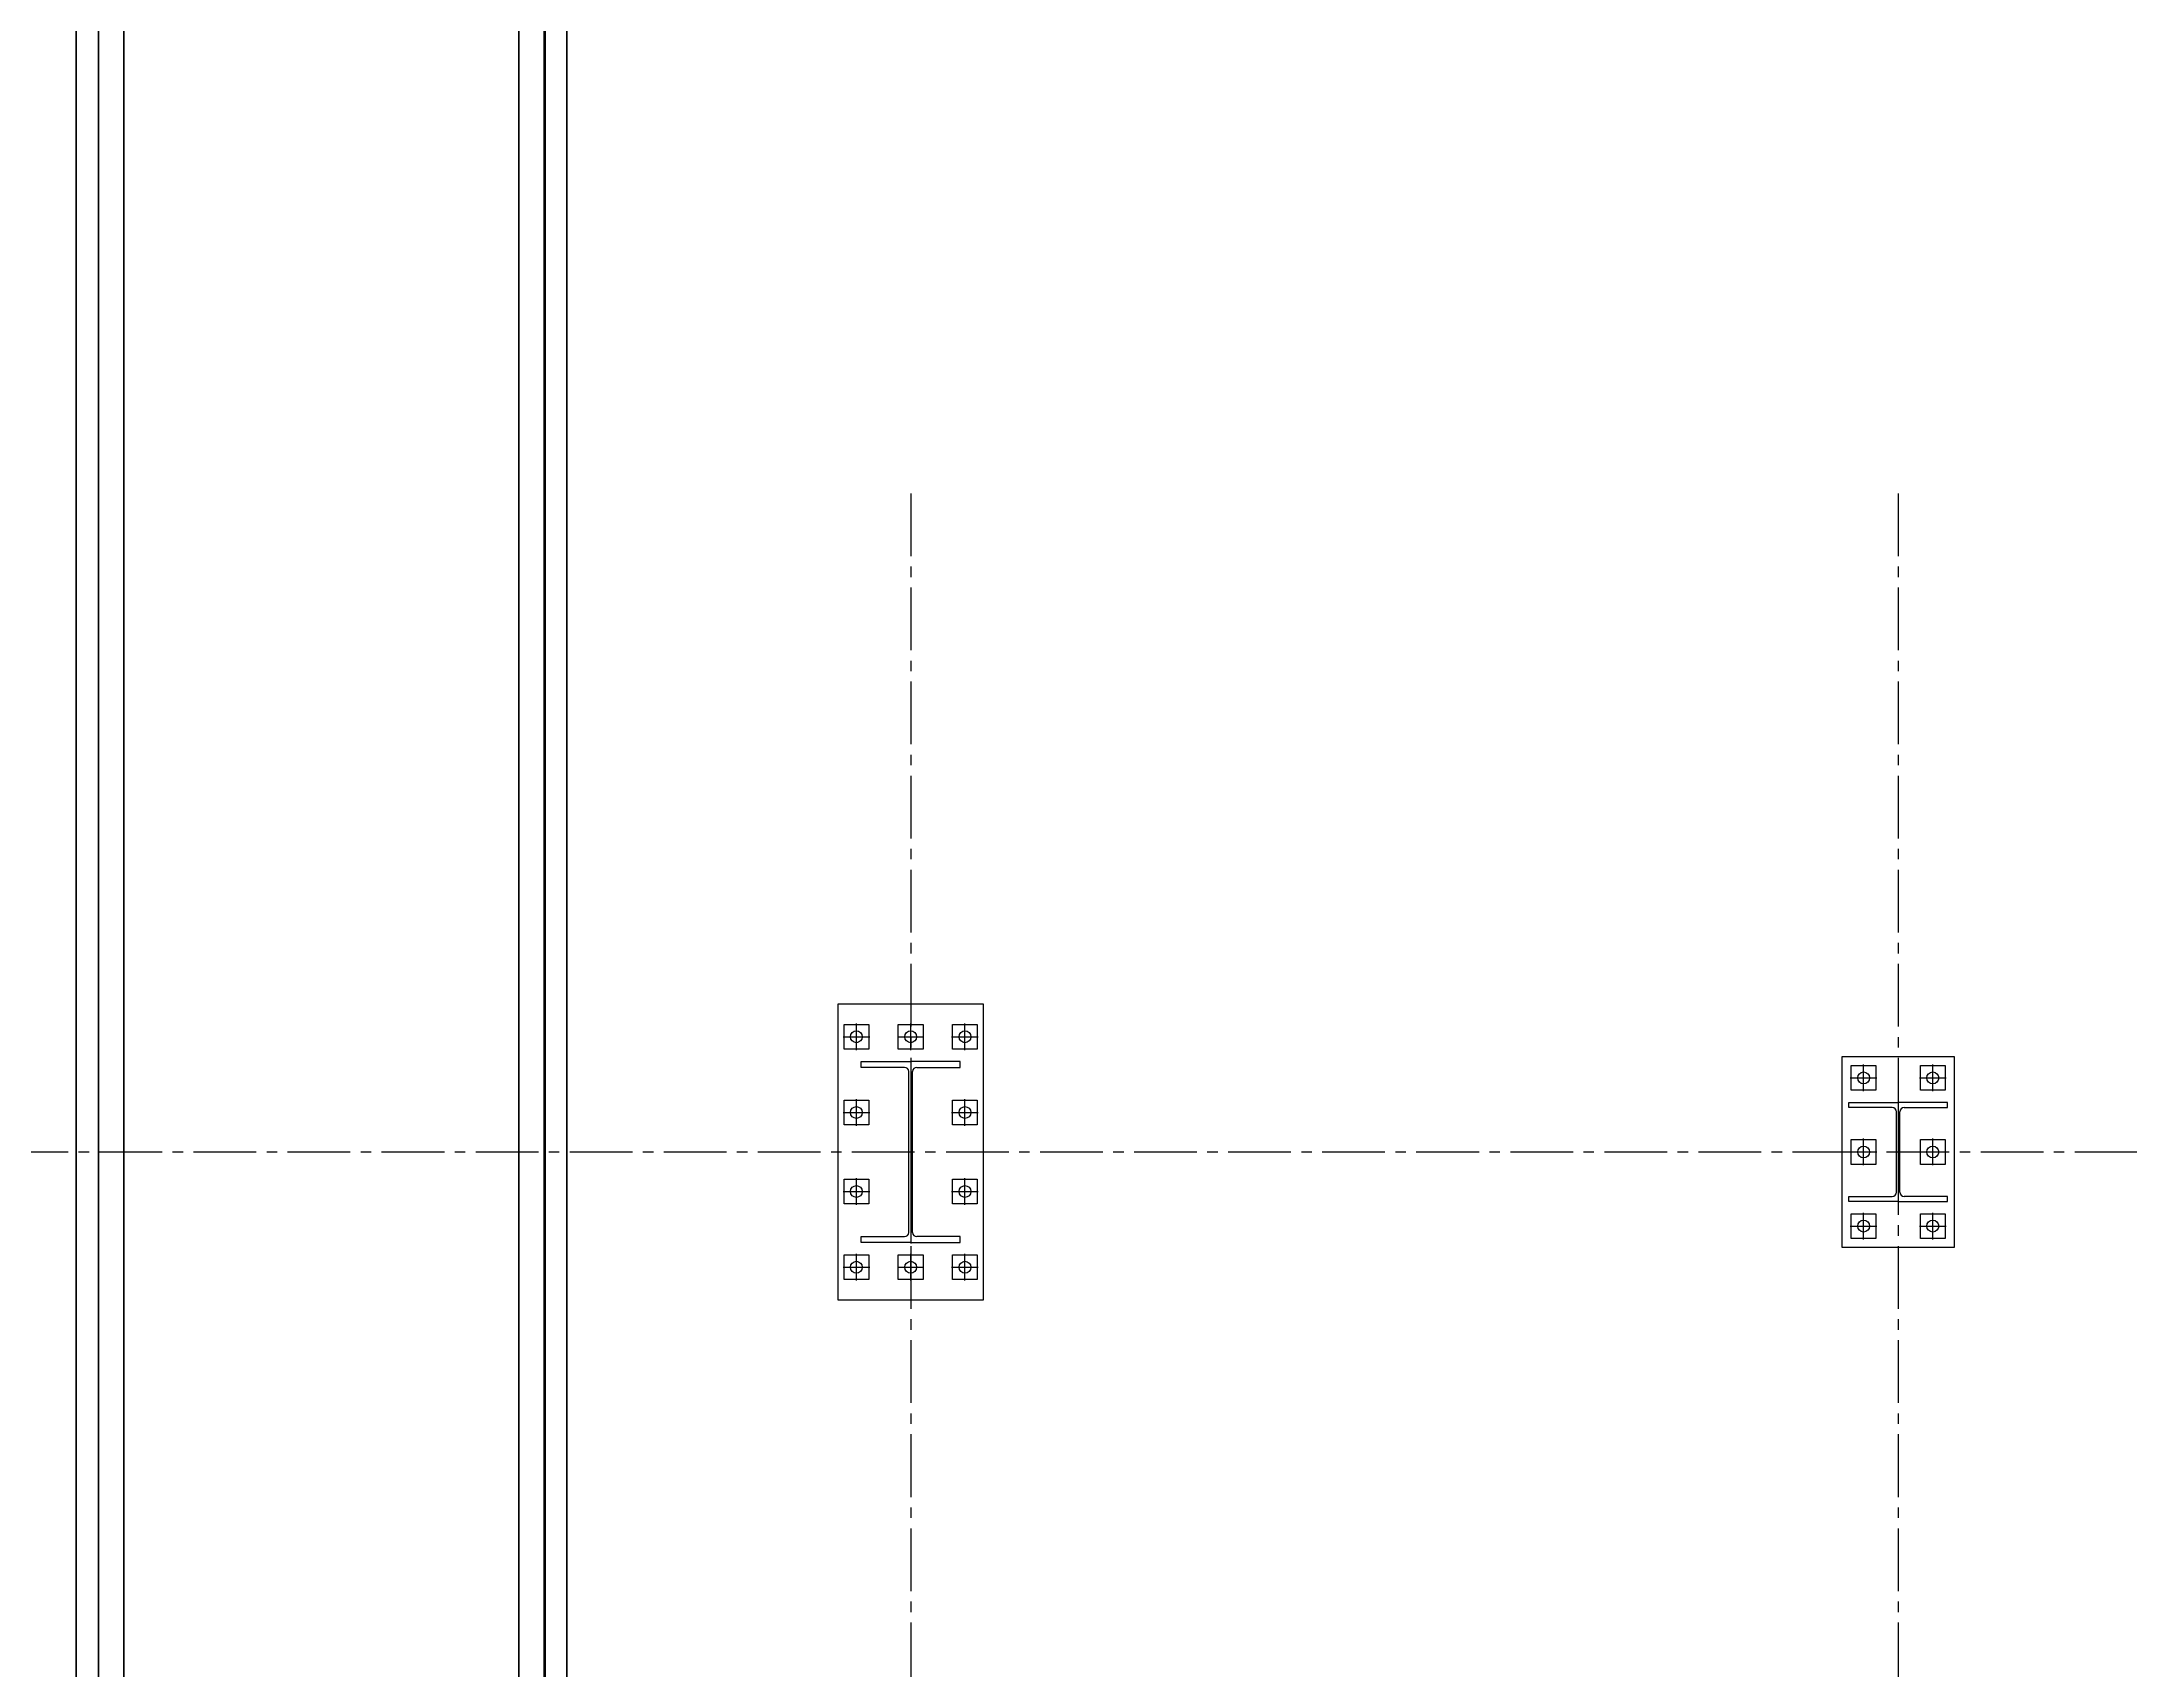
# Model space of a CAD drawing. Header units: millimetres. Extents: x 163705 to 1616509, y 81827 to 302547.
# Drawn here: x 624665 to 630998, y 148698 to 153632 of the extents above; entities that cross this region are included whole.
import ezdxf

# ---------------------------------------------------------------- set-up
doc = ezdxf.new("R2010")
doc.units = ezdxf.units.MM
doc.header["$LTSCALE"] = 10
doc.linetypes.add('CENTER2', pattern=[28.575, 19.05, -3.175, 3.175, -3.175])
doc.layers.add('1-中心线', color=1, linetype='CENTER2', lineweight=0)
doc.layers.add('1-钢构', color=6, linetype='Continuous', lineweight=0)
doc.styles.get("Standard").update_dxf_attribs({"font": 'arial.ttf'})

# ---------------------------------------------------------------- blocks, each defined once
blk = doc.blocks.new('G$CCDFBE48F')
for p, q in [((24.5, 515), (105.5, 515)), ((65, 474.5), (65, 555.5)), ((234.5, 515), (315.5, 515)), ((275, 474.5), (275, 555.5)), ((20, 425), (20, 440)), ((20, 440), (170, 440)), ((152, 425), (20, 425)), ((165, 168), (165, 412)), ((170, 443), (170, 137)), ((320, 440), (170, 440)), ((175, 168), (175, 412)), ((188, 425), (320, 425)), ((320, 425), (320, 440)), ((65, 249.5), (65, 330.5)), ((275, 249.5), (275, 330.5)), ((24.5, 290), (105.5, 290)), ((234.5, 290), (315.5, 290)), ((20, 140), (20, 155)), ((20, 155), (152, 155)), ((170, 140), (20, 140)), ((170, 140), (320, 140)), ((320, 155), (188, 155)), ((320, 140), (320, 155)), ((24.5, 65), (105.5, 65)), ((65, 24.5), (65, 105.5)), ((234.5, 65), (315.5, 65)), ((275, 24.5), (275, 105.5))]:
    blk.add_line(p, q)
for points in [[(0, 0), (0, 580), (340, 580), (340, 0)], [(27.5, 477.5), (27.5, 552.5), (102.5, 552.5), (102.5, 477.5)], [(237.5, 477.5), (237.5, 552.5), (312.5, 552.5), (312.5, 477.5)], [(27.5, 252.5), (27.5, 327.5), (102.5, 327.5), (102.5, 252.5)], [(237.5, 252.5), (237.5, 327.5), (312.5, 327.5), (312.5, 252.5)], [(27.5, 27.5), (27.5, 102.5), (102.5, 102.5), (102.5, 27.5)], [(237.5, 27.5), (237.5, 102.5), (312.5, 102.5), (312.5, 27.5)]]:
    blk.add_lwpolyline(points, close=True)
for centre in [(65, 515), (275, 515), (65, 290), (275, 290), (65, 65), (275, 65)]:
    blk.add_circle(centre, 18)
for centre, start, end in [((152, 412), 0, 90), ((188, 412), 90, 180), ((152, 168), 270, 0), ((188, 168), 180, 270)]:
    blk.add_arc(centre, 13, start, end)
blk.add_text('HC_SUPERPART', height=0.001).set_placement((170, 140))
blk = doc.blocks.new('G$CFEC4C302')
for p, q in [((55, 759.5), (55, 840.5)), ((220, 759.5), (220, 840.5)), ((385, 759.5), (385, 840.5)), ((14.5, 800), (95.5, 800)), ((179.5, 800), (260.5, 800)), ((344.5, 800), (425.5, 800)), ((70, 707), (70, 725)), ((70, 725), (220, 725)), ((201.5, 707), (70, 707)), ((220, 728), (220, 172)), ((370, 725), (220, 725)), ((238.5, 707), (370, 707)), ((370, 707), (370, 725)), ((214.5, 206), (214.5, 694)), ((225.5, 206), (225.5, 694)), ((14.5, 570), (95.5, 570)), ((55, 529.5), (55, 610.5)), ((344.5, 570), (425.5, 570)), ((385, 529.5), (385, 610.5)), ((14.5, 330), (95.5, 330)), ((55, 289.5), (55, 370.5)), ((344.5, 330), (425.5, 330)), ((385, 289.5), (385, 370.5)), ((70, 175), (70, 193)), ((70, 193), (201.5, 193)), ((370, 193), (238.5, 193)), ((370, 175), (370, 193)), ((55, 59.5), (55, 140.5)), ((220, 175), (70, 175)), ((220, 175), (370, 175)), ((220, 59.5), (220, 140.5)), ((385, 59.5), (385, 140.5)), ((14.5, 100), (95.5, 100)), ((179.5, 100), (260.5, 100)), ((344.5, 100), (425.5, 100))]:
    blk.add_line(p, q)
for points in [[(0, 0), (0, 900), (440, 900), (440, 0)], [(17.5, 762.5), (17.5, 837.5), (92.5, 837.5), (92.5, 762.5)], [(182.5, 762.5), (182.5, 837.5), (257.5, 837.5), (257.5, 762.5)], [(347.5, 762.5), (347.5, 837.5), (422.5, 837.5), (422.5, 762.5)], [(17.5, 532.5), (17.5, 607.5), (92.5, 607.5), (92.5, 532.5)], [(347.5, 532.5), (347.5, 607.5), (422.5, 607.5), (422.5, 532.5)], [(17.5, 292.5), (17.5, 367.5), (92.5, 367.5), (92.5, 292.5)], [(347.5, 292.5), (347.5, 367.5), (422.5, 367.5), (422.5, 292.5)], [(17.5, 62.5), (17.5, 137.5), (92.5, 137.5), (92.5, 62.5)], [(182.5, 62.5), (182.5, 137.5), (257.5, 137.5), (257.5, 62.5)], [(347.5, 62.5), (347.5, 137.5), (422.5, 137.5), (422.5, 62.5)]]:
    blk.add_lwpolyline(points, close=True)
for centre in [(55, 800), (220, 800), (385, 800), (55, 570), (385, 570), (55, 330), (385, 330), (55, 100), (220, 100), (385, 100)]:
    blk.add_circle(centre, 18)
for centre, start, end in [((201.5, 694), 0, 90), ((238.5, 694), 90, 180), ((201.5, 206), 270, 0), ((238.5, 206), 180, 270)]:
    blk.add_arc(centre, 13, start, end)
blk.add_text('HC_SUPERPART', height=0.001).set_placement((220, 175))
blk = doc.blocks.new('G$C5344DCDD')
at = {"lineweight": 35}
blk.add_line((-6574.1, 2014.1), (1554.7, 2014.1), dxfattribs=at)
for points in [[(-7097.6, 2082.1), (3578.8, 2082.1), (3578.8, 2014.1), (-7097.6, 2014.1)], [(-6548.1, 1936.6), (3571.9, 1936.6), (3571.9, 736.6), (-6548.1, 736.6)], [(-7097.6, 591.1), (3578.8, 591.1), (3578.8, 659.1), (-7097.6, 659.1)]]:
    blk.add_lwpolyline(points, close=True)

msp = doc.modelspace()

# ---------------------------------------------------------------- linework, layer by layer
at = {"layer": '1-中心线'}
for p, q in [((627304.592, 152259.738), (627304.592, 141059.499)), ((630304.592, 152259.738), (630304.592, 141059.499)), ((553688.441, 150259.632), (632304.867, 150259.632))]:
    msp.add_line(p, q, dxfattribs=at)

# ---------------------------------------------------------------- block references
at = {"rotation": 270}
msp.add_blockref('G$C5344DCDD', (624177.954, 148208.411), dxfattribs=at)
at = {"layer": '1-钢构'}
for name, p in [('G$CFEC4C302', (627084.592, 149809.632)), ('G$CCDFBE48F', (630134.592, 149969.632))]:
    msp.add_blockref(name, p, dxfattribs=at)

doc.saveas('drawing.dxf')
